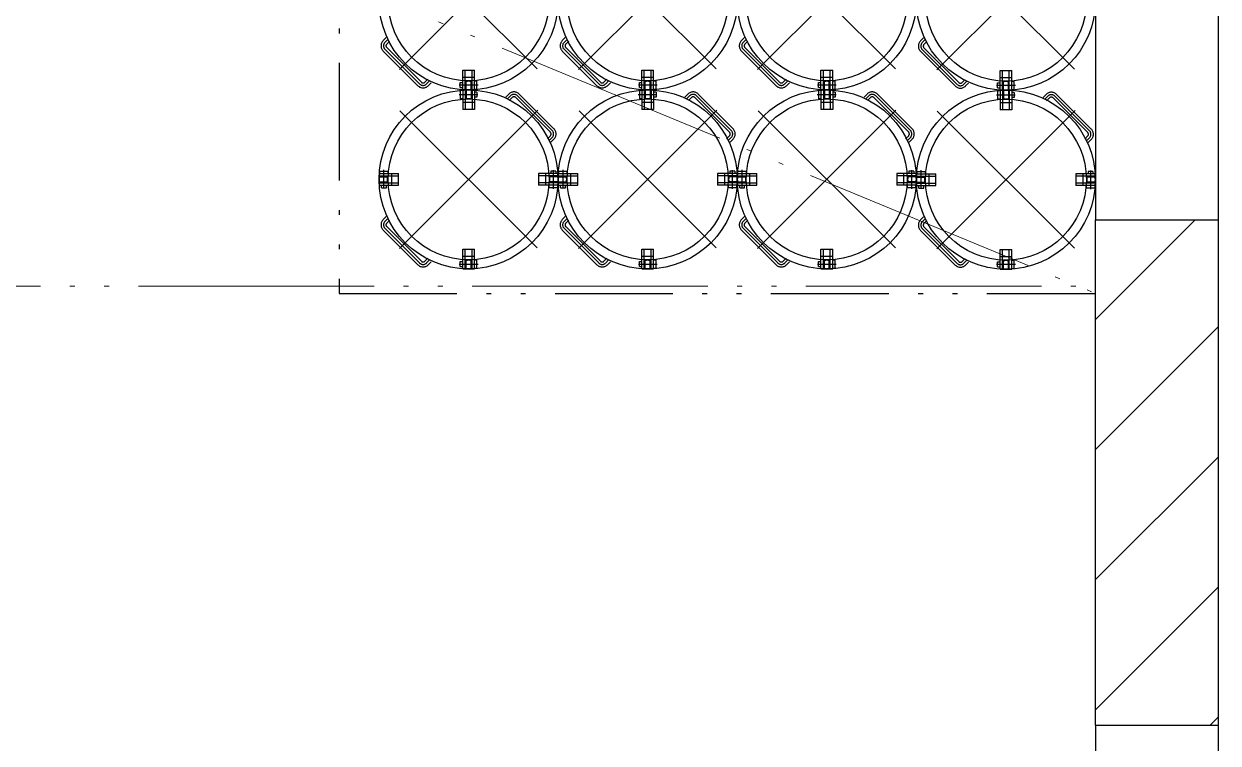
# Model space of a CAD drawing. Header units: millimetres. Extents: x 2185 to 8290, y 601 to 2456.
# Drawn here: x 6656.61 to 6680.95, y 1447.02 to 1461.68 of the extents above; entities that cross this region are included whole.
import ezdxf

# ---------------------------------------------------------------- set-up
doc = ezdxf.new("R2010")
doc.units = ezdxf.units.MM
for name, pattern in [('ACAD_ISO05W100', [33, 24, -3, 0, -3, 0, -3]), ('ACAD_ISO12W100', [21, 12, -3, 0, -3, 0, -3]), ('CENTER2', [28.575, 19.05, -3.175, 3.175, -3.175])]:
    doc.linetypes.add(name, pattern=pattern)
doc.layers.add('НОВЫЙ', color=7, linetype='Continuous')
doc.layers.add('ТХ', color=7, linetype='Continuous')
doc.layers.add('размеры', color=82, linetype='Continuous', lineweight=25)

msp = doc.modelspace()

# ---------------------------------------------------------------- linework, layer by layer
at = {"layer": 'НОВЫЙ', "color": 3, "linetype": 'CENTER2'}
for p, q in [((6664.265, 1460.748), (6667.085, 1463.567)), ((6667.073, 1460.76), (6664.277, 1463.556)), ((6667.915, 1460.748), (6670.735, 1463.567)), ((6670.723, 1460.76), (6667.927, 1463.556)), ((6671.565, 1460.748), (6674.385, 1463.567)), ((6674.373, 1460.76), (6671.577, 1463.556)), ((6675.215, 1460.742), (6678.035, 1463.561)), ((6678.023, 1460.753), (6675.227, 1463.55)), ((6664.265, 1457.098), (6667.085, 1459.917)), ((6667.073, 1457.11), (6664.277, 1459.906)), ((6667.915, 1457.098), (6670.735, 1459.917)), ((6670.723, 1457.11), (6667.927, 1459.906)), ((6671.565, 1457.098), (6674.385, 1459.917)), ((6674.373, 1457.11), (6671.577, 1459.906)), ((6675.215, 1457.092), (6678.035, 1459.911)), ((6678.023, 1457.103), (6675.227, 1459.9))]:
    msp.add_line(p, q, dxfattribs=at)
at = {"layer": 'НОВЫЙ', "color": 121, "linetype": 'CENTER2', "ltscale": 0.5}
for p, q in [((6663.935, 1461.337), (6663.996, 1461.399)), ((6663.971, 1461.302), (6664.032, 1461.363)), ((6664.006, 1461.267), (6664.067, 1461.328)), ((6664.713, 1460.489), (6664.006, 1461.196)), ((6667.585, 1461.337), (6667.646, 1461.399)), ((6667.621, 1461.302), (6667.682, 1461.363)), ((6667.656, 1461.267), (6667.717, 1461.328)), ((6668.363, 1460.489), (6667.656, 1461.196)), ((6671.235, 1461.337), (6671.296, 1461.399)), ((6671.271, 1461.302), (6671.332, 1461.363)), ((6671.306, 1461.267), (6671.367, 1461.328)), ((6672.013, 1460.489), (6671.306, 1461.196)), ((6674.885, 1461.331), (6674.946, 1461.392)), ((6674.921, 1461.296), (6674.982, 1461.357)), ((6674.956, 1461.261), (6675.017, 1461.322)), ((6675.663, 1460.483), (6674.956, 1461.19)), ((6664.642, 1460.418), (6663.935, 1461.125)), ((6664.678, 1460.454), (6663.971, 1461.161)), ((6668.292, 1460.418), (6667.585, 1461.125)), ((6668.328, 1460.454), (6667.621, 1461.161)), ((6671.942, 1460.418), (6671.235, 1461.125)), ((6671.978, 1460.454), (6671.271, 1461.161)), ((6675.592, 1460.412), (6674.885, 1461.119)), ((6675.628, 1460.447), (6674.921, 1461.155)), ((6664.784, 1460.489), (6664.845, 1460.55)), ((6664.819, 1460.454), (6664.88, 1460.515)), ((6664.854, 1460.418), (6664.916, 1460.479)), ((6668.434, 1460.489), (6668.495, 1460.55)), ((6668.469, 1460.454), (6668.53, 1460.515)), ((6668.504, 1460.418), (6668.566, 1460.479)), ((6672.084, 1460.489), (6672.145, 1460.55)), ((6672.119, 1460.454), (6672.18, 1460.515)), ((6672.154, 1460.418), (6672.216, 1460.479)), ((6675.734, 1460.483), (6675.795, 1460.544)), ((6675.769, 1460.447), (6675.83, 1460.509)), ((6675.804, 1460.412), (6675.866, 1460.473)), ((6666.495, 1460.247), (6666.434, 1460.186)), ((6666.53, 1460.212), (6666.469, 1460.151)), ((6667.379, 1459.505), (6666.672, 1460.212)), ((6667.414, 1459.54), (6666.707, 1460.247)), ((6670.145, 1460.247), (6670.084, 1460.186)), ((6670.18, 1460.212), (6670.119, 1460.151)), ((6671.029, 1459.505), (6670.322, 1460.212)), ((6671.064, 1459.54), (6670.357, 1460.247)), ((6673.795, 1460.247), (6673.734, 1460.186)), ((6673.83, 1460.212), (6673.769, 1460.151)), ((6674.679, 1459.505), (6673.972, 1460.212)), ((6674.714, 1459.54), (6674.007, 1460.247)), ((6677.445, 1460.241), (6677.384, 1460.18)), ((6678.364, 1459.534), (6677.657, 1460.241)), ((6666.566, 1460.176), (6666.505, 1460.115)), ((6667.344, 1459.469), (6666.636, 1460.176)), ((6670.216, 1460.176), (6670.155, 1460.115)), ((6670.994, 1459.469), (6670.286, 1460.176)), ((6673.866, 1460.176), (6673.805, 1460.115)), ((6674.644, 1459.469), (6673.936, 1460.176)), ((6677.48, 1460.206), (6677.419, 1460.145)), ((6677.516, 1460.17), (6677.455, 1460.109)), ((6678.294, 1459.463), (6677.586, 1460.17)), ((6678.329, 1459.499), (6677.622, 1460.206)), ((6667.344, 1459.399), (6667.282, 1459.337)), ((6667.379, 1459.363), (6667.318, 1459.302)), ((6667.414, 1459.328), (6667.353, 1459.267)), ((6670.994, 1459.399), (6670.932, 1459.337)), ((6671.029, 1459.363), (6670.968, 1459.302)), ((6671.064, 1459.328), (6671.003, 1459.267)), ((6674.644, 1459.399), (6674.582, 1459.337)), ((6674.679, 1459.363), (6674.618, 1459.302)), ((6674.714, 1459.328), (6674.653, 1459.267)), ((6678.294, 1459.393), (6678.232, 1459.331)), ((6678.329, 1459.357), (6678.268, 1459.296)), ((6678.364, 1459.322), (6678.303, 1459.261)), ((6663.935, 1457.687), (6663.996, 1457.749)), ((6663.971, 1457.652), (6664.032, 1457.713)), ((6664.006, 1457.617), (6664.067, 1457.678)), ((6664.713, 1456.839), (6664.006, 1457.546)), ((6667.585, 1457.687), (6667.646, 1457.749)), ((6667.621, 1457.652), (6667.682, 1457.713)), ((6667.656, 1457.617), (6667.717, 1457.678)), ((6668.363, 1456.839), (6667.656, 1457.546)), ((6671.235, 1457.687), (6671.296, 1457.749)), ((6671.271, 1457.652), (6671.332, 1457.713)), ((6671.306, 1457.617), (6671.367, 1457.678)), ((6672.013, 1456.839), (6671.306, 1457.546)), ((6674.885, 1457.681), (6674.946, 1457.742)), ((6674.921, 1457.646), (6674.982, 1457.707)), ((6674.956, 1457.611), (6675.017, 1457.672)), ((6675.663, 1456.833), (6674.956, 1457.54)), ((6664.642, 1456.768), (6663.935, 1457.475)), ((6664.678, 1456.804), (6663.971, 1457.511)), ((6668.292, 1456.768), (6667.585, 1457.475)), ((6668.328, 1456.804), (6667.621, 1457.511)), ((6671.942, 1456.768), (6671.235, 1457.475)), ((6671.978, 1456.804), (6671.271, 1457.511)), ((6675.592, 1456.762), (6674.885, 1457.469)), ((6675.628, 1456.797), (6674.921, 1457.505)), ((6664.784, 1456.839), (6664.845, 1456.9)), ((6664.819, 1456.804), (6664.88, 1456.865)), ((6664.854, 1456.768), (6664.916, 1456.829)), ((6668.434, 1456.839), (6668.495, 1456.9)), ((6668.469, 1456.804), (6668.53, 1456.865)), ((6668.504, 1456.768), (6668.566, 1456.829)), ((6672.084, 1456.839), (6672.145, 1456.9)), ((6672.119, 1456.804), (6672.18, 1456.865)), ((6672.154, 1456.768), (6672.216, 1456.829)), ((6675.734, 1456.833), (6675.795, 1456.894)), ((6675.769, 1456.797), (6675.83, 1456.859)), ((6675.804, 1456.762), (6675.866, 1456.823))]:
    msp.add_line(p, q, dxfattribs=at)
at = {"layer": 'НОВЫЙ', "color": 121, "linetype": 'CENTER2', "ltscale": 0.1}
for p, q in [((6665.863, 1460.233), (6665.482, 1460.233)), ((6665.486, 1460.433), (6665.868, 1460.433)), ((6669.513, 1460.233), (6669.132, 1460.233)), ((6669.136, 1460.433), (6669.518, 1460.433)), ((6673.163, 1460.233), (6672.782, 1460.233)), ((6672.786, 1460.433), (6673.168, 1460.433)), ((6676.813, 1460.227), (6676.432, 1460.227)), ((6676.436, 1460.427), (6676.818, 1460.427)), ((6663.95, 1458.319), (6663.95, 1458.701)), ((6667.4, 1458.696), (6667.4, 1458.315)), ((6667.6, 1458.319), (6667.6, 1458.701)), ((6671.05, 1458.696), (6671.05, 1458.315)), ((6671.25, 1458.319), (6671.25, 1458.701)), ((6674.7, 1458.696), (6674.7, 1458.315)), ((6674.9, 1458.313), (6674.9, 1458.695)), ((6678.35, 1458.69), (6678.35, 1458.308)), ((6665.486, 1456.783), (6665.868, 1456.783)), ((6669.136, 1456.783), (6669.518, 1456.783)), ((6672.786, 1456.783), (6673.168, 1456.783)), ((6676.436, 1456.777), (6676.818, 1456.777))]:
    msp.add_line(p, q, dxfattribs=at)
at = {"layer": 'НОВЫЙ', "color": 121, "linetype": 'CENTER2', "ltscale": 0.5}
for centre, radius, start, end in [((6664.041, 1461.231), 0.15, 135, 225), ((6664.041, 1461.231), 0.1, 135, 225), ((6664.041, 1461.231), 0.05, 135, 225), ((6667.691, 1461.231), 0.15, 135, 225), ((6667.691, 1461.231), 0.1, 135, 225), ((6667.691, 1461.231), 0.05, 135, 225), ((6671.341, 1461.231), 0.15, 135, 225), ((6671.341, 1461.231), 0.1, 135, 225), ((6671.341, 1461.231), 0.05, 135, 225), ((6674.991, 1461.225), 0.15, 135, 225), ((6674.991, 1461.225), 0.1, 135, 225), ((6674.991, 1461.225), 0.05, 135, 225), ((6664.748, 1460.524), 0.1, 225, 315), ((6664.748, 1460.524), 0.05, 225, 315), ((6668.398, 1460.524), 0.1, 225, 315), ((6668.398, 1460.524), 0.05, 225, 315), ((6672.048, 1460.524), 0.1, 225, 315), ((6672.048, 1460.524), 0.05, 225, 315), ((6675.698, 1460.518), 0.05, 225, 315), ((6664.748, 1460.524), 0.15, 225, 315), ((6666.601, 1460.141), 0.15, 45, 135), ((6666.601, 1460.141), 0.1, 45, 135), ((6668.398, 1460.524), 0.15, 225, 315), ((6670.251, 1460.141), 0.15, 45, 135), ((6670.251, 1460.141), 0.1, 45, 135), ((6672.048, 1460.524), 0.15, 225, 315), ((6673.901, 1460.141), 0.15, 45, 135), ((6673.901, 1460.141), 0.1, 45, 135), ((6675.698, 1460.518), 0.15, 225, 315), ((6675.698, 1460.518), 0.1, 225, 315), ((6677.551, 1460.135), 0.15, 45, 135), ((6677.551, 1460.135), 0.1, 45, 135), ((6666.601, 1460.141), 0.05, 45, 135), ((6670.251, 1460.141), 0.05, 45, 135), ((6673.901, 1460.141), 0.05, 45, 135), ((6677.551, 1460.135), 0.05, 45, 135), ((6667.308, 1459.434), 0.1, 315, 45), ((6667.308, 1459.434), 0.15, 315, 45), ((6670.958, 1459.434), 0.1, 315, 45), ((6670.958, 1459.434), 0.15, 315, 45), ((6674.608, 1459.434), 0.1, 315, 45), ((6674.608, 1459.434), 0.15, 315, 45), ((6678.258, 1459.428), 0.1, 315, 45), ((6678.258, 1459.428), 0.15, 315, 45), ((6667.308, 1459.434), 0.05, 315, 45), ((6670.958, 1459.434), 0.05, 315, 45), ((6674.608, 1459.434), 0.05, 315, 45), ((6678.258, 1459.428), 0.05, 315, 45), ((6664.041, 1457.581), 0.15, 135, 225), ((6664.041, 1457.581), 0.1, 135, 225), ((6664.041, 1457.581), 0.05, 135, 225), ((6667.691, 1457.581), 0.15, 135, 225), ((6667.691, 1457.581), 0.1, 135, 225), ((6667.691, 1457.581), 0.05, 135, 225), ((6671.341, 1457.581), 0.15, 135, 225), ((6671.341, 1457.581), 0.1, 135, 225), ((6671.341, 1457.581), 0.05, 135, 225), ((6674.991, 1457.575), 0.15, 135, 225), ((6674.991, 1457.575), 0.1, 135, 225), ((6674.991, 1457.575), 0.05, 135, 225), ((6664.748, 1456.874), 0.1, 225, 315), ((6664.748, 1456.874), 0.05, 225, 315), ((6668.398, 1456.874), 0.1, 225, 315), ((6668.398, 1456.874), 0.05, 225, 315), ((6672.048, 1456.874), 0.1, 225, 315), ((6672.048, 1456.874), 0.05, 225, 315), ((6675.698, 1456.868), 0.05, 225, 315), ((6664.748, 1456.874), 0.15, 225, 315), ((6668.398, 1456.874), 0.15, 225, 315), ((6672.048, 1456.874), 0.15, 225, 315), ((6675.698, 1456.868), 0.15, 225, 315), ((6675.698, 1456.868), 0.1, 225, 315)]:
    msp.add_arc(centre, radius, start, end, dxfattribs=at)
at = {"layer": 'размеры', "color": 3, "linetype": 'ACAD_ISO05W100', "lineweight": 5, "ltscale": 0.2}
for p, q in [((6590.95, 1492.363), (6678.45, 1456.183)), ((6590.95, 1456.333), (6678.45, 1456.333))]:
    msp.add_line(p, q, dxfattribs=at)
at = {"layer": 'ТХ', "color": 3, "linetype": 'ACAD_ISO12W100', "ltscale": 0.2}
for p, q in [((6663.038, 1500.483), (6663.038, 1456.183)), ((6663.038, 1456.183), (6678.45, 1456.183))]:
    msp.add_line(p, q, dxfattribs=at)
at = {"layer": 'ТХ', "color": 3, "ltscale": 0.2}
for p, q in [((6678.45, 1500.483), (6678.45, 1457.683)), ((6680.95, 1500.383), (6680.95, 1457.683)), ((6678.45, 1457.683), (6680.95, 1457.683)), ((6678.45, 1447.383), (6678.45, 1444.783)), ((6678.45, 1447.383), (6680.95, 1447.383)), ((6680.95, 1447.383), (6680.95, 1444.783))]:
    msp.add_line(p, q, dxfattribs=at)
at = {"layer": 'ТХ', "color": 121, "ltscale": 0.6}
for p, q in [((6665.555, 1460.733), (6665.795, 1460.733)), ((6665.555, 1460.337), (6665.555, 1460.733)), ((6665.605, 1460.334), (6665.605, 1460.733)), ((6665.745, 1460.334), (6665.745, 1460.733)), ((6665.795, 1460.337), (6665.795, 1460.733)), ((6669.205, 1460.733), (6669.445, 1460.733)), ((6669.205, 1460.337), (6669.205, 1460.733)), ((6669.255, 1460.334), (6669.255, 1460.733)), ((6669.395, 1460.334), (6669.395, 1460.733)), ((6669.445, 1460.337), (6669.445, 1460.733)), ((6672.855, 1460.733), (6673.095, 1460.733)), ((6672.855, 1460.337), (6672.855, 1460.733)), ((6672.905, 1460.334), (6672.905, 1460.733)), ((6673.045, 1460.334), (6673.045, 1460.733)), ((6673.095, 1460.337), (6673.095, 1460.733)), ((6676.505, 1460.727), (6676.745, 1460.727)), ((6676.505, 1460.331), (6676.505, 1460.727)), ((6676.555, 1460.328), (6676.555, 1460.727)), ((6676.695, 1460.328), (6676.695, 1460.727)), ((6676.745, 1460.331), (6676.745, 1460.727)), ((6665.505, 1460.483), (6665.555, 1460.483)), ((6665.505, 1460.383), (6665.505, 1460.483)), ((6665.555, 1460.593), (6665.795, 1460.593)), ((6665.625, 1460.518), (6665.725, 1460.518)), ((6665.625, 1460.333), (6665.625, 1460.518)), ((6665.725, 1460.333), (6665.725, 1460.518)), ((6665.795, 1460.519), (6665.845, 1460.519)), ((6665.845, 1460.347), (6665.845, 1460.519)), ((6669.155, 1460.483), (6669.205, 1460.483)), ((6669.155, 1460.383), (6669.155, 1460.483)), ((6669.205, 1460.593), (6669.445, 1460.593)), ((6669.275, 1460.518), (6669.375, 1460.518)), ((6669.275, 1460.333), (6669.275, 1460.518)), ((6669.375, 1460.333), (6669.375, 1460.518)), ((6669.445, 1460.519), (6669.495, 1460.519)), ((6669.495, 1460.347), (6669.495, 1460.519)), ((6672.805, 1460.483), (6672.855, 1460.483)), ((6672.805, 1460.383), (6672.805, 1460.483)), ((6672.855, 1460.593), (6673.095, 1460.593)), ((6672.925, 1460.518), (6673.025, 1460.518)), ((6672.925, 1460.333), (6672.925, 1460.518)), ((6673.025, 1460.333), (6673.025, 1460.518)), ((6673.095, 1460.519), (6673.145, 1460.519)), ((6673.145, 1460.347), (6673.145, 1460.519)), ((6676.455, 1460.477), (6676.505, 1460.477)), ((6676.455, 1460.377), (6676.455, 1460.477)), ((6676.505, 1460.587), (6676.745, 1460.587)), ((6676.575, 1460.512), (6676.675, 1460.512)), ((6676.575, 1460.327), (6676.575, 1460.512)), ((6676.675, 1460.327), (6676.675, 1460.512)), ((6676.745, 1460.513), (6676.795, 1460.513)), ((6676.795, 1460.341), (6676.795, 1460.513)), ((6665.505, 1460.383), (6665.555, 1460.383)), ((6665.505, 1460.319), (6665.505, 1460.147)), ((6665.555, 1460.319), (6665.505, 1460.319)), ((6665.555, 1460.329), (6665.555, 1459.933)), ((6665.605, 1460.331), (6665.605, 1459.933)), ((6665.625, 1460.295), (6665.605, 1460.295)), ((6665.625, 1460.333), (6665.625, 1460.148)), ((6665.725, 1460.37), (6665.745, 1460.37)), ((6665.725, 1460.333), (6665.725, 1460.148)), ((6665.745, 1460.331), (6665.745, 1459.933)), ((6665.795, 1460.347), (6665.845, 1460.347)), ((6665.795, 1460.329), (6665.795, 1459.933)), ((6665.845, 1460.283), (6665.795, 1460.283)), ((6665.845, 1460.283), (6665.845, 1460.183)), ((6669.155, 1460.383), (6669.205, 1460.383)), ((6669.155, 1460.319), (6669.155, 1460.147)), ((6669.205, 1460.319), (6669.155, 1460.319)), ((6669.205, 1460.329), (6669.205, 1459.933)), ((6669.255, 1460.331), (6669.255, 1459.933)), ((6669.275, 1460.295), (6669.255, 1460.295)), ((6669.275, 1460.333), (6669.275, 1460.148)), ((6669.375, 1460.37), (6669.395, 1460.37)), ((6669.375, 1460.333), (6669.375, 1460.148)), ((6669.395, 1460.331), (6669.395, 1459.933)), ((6669.445, 1460.347), (6669.495, 1460.347)), ((6669.445, 1460.329), (6669.445, 1459.933)), ((6669.495, 1460.283), (6669.445, 1460.283)), ((6669.495, 1460.283), (6669.495, 1460.183)), ((6672.805, 1460.383), (6672.855, 1460.383)), ((6672.805, 1460.319), (6672.805, 1460.147)), ((6672.855, 1460.319), (6672.805, 1460.319)), ((6672.855, 1460.329), (6672.855, 1459.933)), ((6672.905, 1460.331), (6672.905, 1459.933)), ((6672.925, 1460.295), (6672.905, 1460.295)), ((6672.925, 1460.333), (6672.925, 1460.148)), ((6673.025, 1460.37), (6673.045, 1460.37)), ((6673.025, 1460.333), (6673.025, 1460.148)), ((6673.045, 1460.331), (6673.045, 1459.933)), ((6673.095, 1460.347), (6673.145, 1460.347)), ((6673.095, 1460.329), (6673.095, 1459.933)), ((6673.145, 1460.283), (6673.095, 1460.283)), ((6673.145, 1460.283), (6673.145, 1460.183)), ((6676.455, 1460.377), (6676.505, 1460.377)), ((6676.455, 1460.313), (6676.455, 1460.141)), ((6676.505, 1460.313), (6676.455, 1460.313)), ((6676.505, 1460.323), (6676.505, 1459.927)), ((6676.555, 1460.325), (6676.555, 1459.927)), ((6676.575, 1460.289), (6676.555, 1460.289)), ((6676.575, 1460.327), (6676.575, 1460.142)), ((6676.675, 1460.364), (6676.695, 1460.364)), ((6676.675, 1460.327), (6676.675, 1460.142)), ((6676.695, 1460.325), (6676.695, 1459.927)), ((6676.745, 1460.341), (6676.795, 1460.341)), ((6676.745, 1460.323), (6676.745, 1459.927)), ((6676.795, 1460.277), (6676.745, 1460.277)), ((6676.795, 1460.277), (6676.795, 1460.177)), ((6665.555, 1460.147), (6665.505, 1460.147)), ((6665.795, 1460.073), (6665.555, 1460.073)), ((6665.725, 1460.148), (6665.625, 1460.148)), ((6665.845, 1460.183), (6665.795, 1460.183)), ((6669.205, 1460.147), (6669.155, 1460.147)), ((6669.445, 1460.073), (6669.205, 1460.073)), ((6669.375, 1460.148), (6669.275, 1460.148)), ((6669.495, 1460.183), (6669.445, 1460.183)), ((6672.855, 1460.147), (6672.805, 1460.147)), ((6673.095, 1460.073), (6672.855, 1460.073)), ((6673.025, 1460.148), (6672.925, 1460.148)), ((6673.145, 1460.183), (6673.095, 1460.183)), ((6676.505, 1460.141), (6676.455, 1460.141)), ((6676.745, 1460.067), (6676.505, 1460.067)), ((6676.675, 1460.142), (6676.575, 1460.142)), ((6676.795, 1460.177), (6676.745, 1460.177)), ((6665.795, 1459.933), (6665.555, 1459.933)), ((6669.445, 1459.933), (6669.205, 1459.933)), ((6673.095, 1459.933), (6672.855, 1459.933)), ((6676.745, 1459.927), (6676.505, 1459.927)), ((6663.85, 1458.558), (6664.035, 1458.558)), ((6663.851, 1458.578), (6664.25, 1458.578)), ((6663.854, 1458.628), (6664.25, 1458.628)), ((6663.864, 1458.678), (6664.036, 1458.678)), ((6663.864, 1458.628), (6663.864, 1458.678)), ((6663.887, 1458.558), (6663.887, 1458.578)), ((6664.035, 1458.458), (6664.035, 1458.558)), ((6664.036, 1458.628), (6664.036, 1458.678)), ((6664.11, 1458.388), (6664.11, 1458.628)), ((6664.25, 1458.388), (6664.25, 1458.628)), ((6667.1, 1458.628), (6667.1, 1458.388)), ((6667.496, 1458.628), (6667.1, 1458.628)), ((6667.498, 1458.578), (6667.1, 1458.578)), ((6667.24, 1458.628), (6667.24, 1458.388)), ((6667.315, 1458.558), (6667.315, 1458.458)), ((6667.5, 1458.558), (6667.315, 1458.558)), ((6667.35, 1458.678), (6667.35, 1458.628)), ((6667.45, 1458.678), (6667.35, 1458.678)), ((6667.45, 1458.678), (6667.45, 1458.628)), ((6667.5, 1458.558), (6667.685, 1458.558)), ((6667.501, 1458.578), (6667.9, 1458.578)), ((6667.504, 1458.628), (6667.9, 1458.628)), ((6667.514, 1458.678), (6667.686, 1458.678)), ((6667.514, 1458.628), (6667.514, 1458.678)), ((6667.537, 1458.558), (6667.537, 1458.578)), ((6667.685, 1458.458), (6667.685, 1458.558)), ((6667.686, 1458.628), (6667.686, 1458.678)), ((6667.76, 1458.388), (6667.76, 1458.628)), ((6667.9, 1458.388), (6667.9, 1458.628)), ((6670.75, 1458.628), (6670.75, 1458.388)), ((6671.146, 1458.628), (6670.75, 1458.628)), ((6671.148, 1458.578), (6670.75, 1458.578)), ((6670.89, 1458.628), (6670.89, 1458.388)), ((6670.965, 1458.558), (6670.965, 1458.458)), ((6671.15, 1458.558), (6670.965, 1458.558)), ((6671, 1458.678), (6671, 1458.628)), ((6671.1, 1458.678), (6671, 1458.678)), ((6671.1, 1458.678), (6671.1, 1458.628)), ((6671.15, 1458.558), (6671.335, 1458.558)), ((6671.151, 1458.578), (6671.55, 1458.578)), ((6671.154, 1458.628), (6671.55, 1458.628)), ((6671.164, 1458.678), (6671.336, 1458.678)), ((6671.164, 1458.628), (6671.164, 1458.678)), ((6671.187, 1458.558), (6671.187, 1458.578)), ((6671.335, 1458.458), (6671.335, 1458.558)), ((6671.336, 1458.628), (6671.336, 1458.678)), ((6671.41, 1458.388), (6671.41, 1458.628)), ((6671.55, 1458.388), (6671.55, 1458.628)), ((6674.4, 1458.628), (6674.4, 1458.388)), ((6674.796, 1458.628), (6674.4, 1458.628)), ((6674.798, 1458.578), (6674.4, 1458.578)), ((6674.54, 1458.628), (6674.54, 1458.388)), ((6674.615, 1458.558), (6674.615, 1458.458)), ((6674.8, 1458.558), (6674.615, 1458.558)), ((6674.65, 1458.678), (6674.65, 1458.628)), ((6674.75, 1458.678), (6674.65, 1458.678)), ((6674.75, 1458.678), (6674.75, 1458.628)), ((6674.8, 1458.552), (6674.985, 1458.552)), ((6674.801, 1458.572), (6675.2, 1458.572)), ((6674.804, 1458.622), (6675.2, 1458.622)), ((6674.814, 1458.672), (6674.986, 1458.672)), ((6674.814, 1458.622), (6674.814, 1458.672)), ((6674.837, 1458.552), (6674.837, 1458.572)), ((6674.985, 1458.452), (6674.985, 1458.552)), ((6674.986, 1458.622), (6674.986, 1458.672)), ((6675.06, 1458.382), (6675.06, 1458.622)), ((6675.2, 1458.382), (6675.2, 1458.622)), ((6678.05, 1458.622), (6678.05, 1458.382)), ((6678.446, 1458.622), (6678.05, 1458.622)), ((6678.448, 1458.572), (6678.05, 1458.572)), ((6678.19, 1458.622), (6678.19, 1458.382)), ((6678.265, 1458.552), (6678.265, 1458.452)), ((6678.45, 1458.552), (6678.265, 1458.552)), ((6678.3, 1458.672), (6678.3, 1458.622)), ((6678.4, 1458.672), (6678.3, 1458.672)), ((6678.4, 1458.672), (6678.4, 1458.622)), ((6663.85, 1458.458), (6664.035, 1458.458)), ((6663.851, 1458.438), (6664.25, 1458.438)), ((6663.854, 1458.388), (6664.25, 1458.388)), ((6663.9, 1458.338), (6663.9, 1458.388)), ((6663.9, 1458.338), (6664, 1458.338)), ((6664, 1458.338), (6664, 1458.388)), ((6667.498, 1458.438), (6667.1, 1458.438)), ((6667.496, 1458.388), (6667.1, 1458.388)), ((6667.314, 1458.388), (6667.314, 1458.338)), ((6667.486, 1458.338), (6667.314, 1458.338)), ((6667.5, 1458.458), (6667.315, 1458.458)), ((6667.462, 1458.458), (6667.462, 1458.438)), ((6667.486, 1458.388), (6667.486, 1458.338)), ((6667.5, 1458.458), (6667.685, 1458.458)), ((6667.501, 1458.438), (6667.9, 1458.438)), ((6667.504, 1458.388), (6667.9, 1458.388)), ((6667.55, 1458.338), (6667.55, 1458.388)), ((6667.55, 1458.338), (6667.65, 1458.338)), ((6667.65, 1458.338), (6667.65, 1458.388)), ((6671.148, 1458.438), (6670.75, 1458.438)), ((6671.146, 1458.388), (6670.75, 1458.388)), ((6670.964, 1458.388), (6670.964, 1458.338)), ((6671.136, 1458.338), (6670.964, 1458.338)), ((6671.15, 1458.458), (6670.965, 1458.458)), ((6671.112, 1458.458), (6671.112, 1458.438)), ((6671.136, 1458.388), (6671.136, 1458.338)), ((6671.15, 1458.458), (6671.335, 1458.458)), ((6671.151, 1458.438), (6671.55, 1458.438)), ((6671.154, 1458.388), (6671.55, 1458.388)), ((6671.2, 1458.338), (6671.2, 1458.388)), ((6671.2, 1458.338), (6671.3, 1458.338)), ((6671.3, 1458.338), (6671.3, 1458.388)), ((6674.798, 1458.438), (6674.4, 1458.438)), ((6674.796, 1458.388), (6674.4, 1458.388)), ((6674.614, 1458.388), (6674.614, 1458.338)), ((6674.786, 1458.338), (6674.614, 1458.338)), ((6674.8, 1458.458), (6674.615, 1458.458)), ((6674.762, 1458.458), (6674.762, 1458.438)), ((6674.786, 1458.388), (6674.786, 1458.338)), ((6674.8, 1458.452), (6674.985, 1458.452)), ((6674.801, 1458.432), (6675.2, 1458.432)), ((6674.804, 1458.382), (6675.2, 1458.382)), ((6674.85, 1458.332), (6674.85, 1458.382)), ((6674.85, 1458.332), (6674.95, 1458.332)), ((6674.95, 1458.332), (6674.95, 1458.382)), ((6678.448, 1458.432), (6678.05, 1458.432)), ((6678.446, 1458.382), (6678.05, 1458.382)), ((6678.264, 1458.382), (6678.264, 1458.332)), ((6678.436, 1458.332), (6678.264, 1458.332)), ((6678.45, 1458.452), (6678.265, 1458.452)), ((6678.412, 1458.452), (6678.412, 1458.432)), ((6678.436, 1458.382), (6678.436, 1458.332)), ((6665.555, 1457.083), (6665.795, 1457.083)), ((6665.555, 1456.687), (6665.555, 1457.083)), ((6665.605, 1456.684), (6665.605, 1457.083)), ((6665.745, 1456.684), (6665.745, 1457.083)), ((6665.795, 1456.687), (6665.795, 1457.083)), ((6669.205, 1457.083), (6669.445, 1457.083)), ((6669.205, 1456.687), (6669.205, 1457.083)), ((6669.255, 1456.684), (6669.255, 1457.083)), ((6669.395, 1456.684), (6669.395, 1457.083)), ((6669.445, 1456.687), (6669.445, 1457.083)), ((6672.855, 1457.083), (6673.095, 1457.083)), ((6672.855, 1456.687), (6672.855, 1457.083)), ((6672.905, 1456.684), (6672.905, 1457.083)), ((6673.045, 1456.684), (6673.045, 1457.083)), ((6673.095, 1456.687), (6673.095, 1457.083)), ((6676.505, 1457.077), (6676.745, 1457.077)), ((6676.505, 1456.681), (6676.505, 1457.077)), ((6676.555, 1456.678), (6676.555, 1457.077)), ((6676.695, 1456.678), (6676.695, 1457.077)), ((6676.745, 1456.681), (6676.745, 1457.077)), ((6665.505, 1456.833), (6665.555, 1456.833)), ((6665.505, 1456.733), (6665.505, 1456.833)), ((6665.555, 1456.943), (6665.795, 1456.943)), ((6665.625, 1456.868), (6665.725, 1456.868)), ((6665.625, 1456.683), (6665.625, 1456.868)), ((6665.725, 1456.683), (6665.725, 1456.868)), ((6665.795, 1456.869), (6665.845, 1456.869)), ((6665.845, 1456.697), (6665.845, 1456.869)), ((6669.155, 1456.833), (6669.205, 1456.833)), ((6669.155, 1456.733), (6669.155, 1456.833)), ((6669.205, 1456.943), (6669.445, 1456.943)), ((6669.275, 1456.868), (6669.375, 1456.868)), ((6669.275, 1456.683), (6669.275, 1456.868)), ((6669.375, 1456.683), (6669.375, 1456.868)), ((6669.445, 1456.869), (6669.495, 1456.869)), ((6669.495, 1456.697), (6669.495, 1456.869)), ((6672.805, 1456.833), (6672.855, 1456.833)), ((6672.805, 1456.733), (6672.805, 1456.833)), ((6672.855, 1456.943), (6673.095, 1456.943)), ((6672.925, 1456.868), (6673.025, 1456.868)), ((6672.925, 1456.683), (6672.925, 1456.868)), ((6673.025, 1456.683), (6673.025, 1456.868)), ((6673.095, 1456.869), (6673.145, 1456.869)), ((6673.145, 1456.697), (6673.145, 1456.869)), ((6676.455, 1456.827), (6676.505, 1456.827)), ((6676.455, 1456.727), (6676.455, 1456.827)), ((6676.505, 1456.937), (6676.745, 1456.937)), ((6676.575, 1456.862), (6676.675, 1456.862)), ((6676.575, 1456.677), (6676.575, 1456.862)), ((6676.675, 1456.677), (6676.675, 1456.862)), ((6676.745, 1456.863), (6676.795, 1456.863)), ((6676.795, 1456.691), (6676.795, 1456.863)), ((6665.505, 1456.733), (6665.555, 1456.733)), ((6665.725, 1456.72), (6665.745, 1456.72)), ((6665.795, 1456.697), (6665.845, 1456.697)), ((6669.155, 1456.733), (6669.205, 1456.733)), ((6669.375, 1456.72), (6669.395, 1456.72)), ((6669.445, 1456.697), (6669.495, 1456.697)), ((6672.805, 1456.733), (6672.855, 1456.733)), ((6673.025, 1456.72), (6673.045, 1456.72)), ((6673.095, 1456.697), (6673.145, 1456.697)), ((6676.455, 1456.727), (6676.505, 1456.727)), ((6676.675, 1456.714), (6676.695, 1456.714)), ((6676.745, 1456.691), (6676.795, 1456.691))]:
    msp.add_line(p, q, dxfattribs=at)
at = {"layer": 'ТХ', "color": 3, "ltscale": 0.6}
for p, q in [((6678.45, 1447.383), (6678.45, 1457.683)), ((6678.45, 1455.651), (6680.482, 1457.683)), ((6680.95, 1457.683), (6680.95, 1447.383)), ((6680.95, 1457.058), (6680.95, 1451.273)), ((6678.45, 1452.999), (6680.95, 1455.499)), ((6678.45, 1450.348), (6680.95, 1452.848)), ((6678.45, 1447.696), (6680.95, 1450.196)), ((6680.789, 1447.383), (6680.95, 1447.544))]:
    msp.add_line(p, q, dxfattribs=at)
at = {"layer": 'ТХ', "color": 121, "ltscale": 0.6}
for centre, radius in [((6665.675, 1462.158), 1.825), ((6669.325, 1462.158), 1.825), ((6672.975, 1462.158), 1.825), ((6676.625, 1462.152), 1.825), ((6665.675, 1462.158), 1.64), ((6669.325, 1462.158), 1.64), ((6672.975, 1462.158), 1.64), ((6676.625, 1462.152), 1.64), ((6665.675, 1458.508), 1.825), ((6669.325, 1458.508), 1.825), ((6672.975, 1458.508), 1.825), ((6676.625, 1458.502), 1.825), ((6665.675, 1458.508), 1.64), ((6669.325, 1458.508), 1.64), ((6672.975, 1458.508), 1.64), ((6676.625, 1458.502), 1.64)]:
    msp.add_circle(centre, radius, dxfattribs=at)
for centre, radius, start, end in [((6665.675, 1460.379), 0.13, 67.3801, 112.6199), ((6669.325, 1460.379), 0.13, 67.3801, 112.6199), ((6672.975, 1460.379), 0.13, 67.3801, 112.6199), ((6676.625, 1460.373), 0.13, 67.3801, 112.6199), ((6665.675, 1462.158), 1.825, 266.2299, 273.7701), ((6665.675, 1458.508), 1.825, 86.2299, 93.7701), ((6665.675, 1460.463), 0.13, 247.3801, 292.6199), ((6665.675, 1460.203), 0.13, 67.3801, 112.6199), ((6669.325, 1462.158), 1.825, 266.2299, 273.7701), ((6669.325, 1458.508), 1.825, 86.2299, 93.7701), ((6669.325, 1460.463), 0.13, 247.3801, 292.6199), ((6669.325, 1460.203), 0.13, 67.3801, 112.6199), ((6672.975, 1462.158), 1.825, 266.2299, 273.7701), ((6672.975, 1458.508), 1.825, 86.2299, 93.7701), ((6672.975, 1460.463), 0.13, 247.3801, 292.6199), ((6672.975, 1460.203), 0.13, 67.3801, 112.6199), ((6676.625, 1462.152), 1.825, 266.2299, 273.7701), ((6676.625, 1458.502), 1.825, 86.2299, 93.7701), ((6676.625, 1460.457), 0.13, 247.3801, 292.6199), ((6676.625, 1460.197), 0.13, 67.3801, 112.6199), ((6665.675, 1460.286), 0.13, 247.3801, 292.6199), ((6669.325, 1460.286), 0.13, 247.3801, 292.6199), ((6672.975, 1460.286), 0.13, 247.3801, 292.6199), ((6676.625, 1460.28), 0.13, 247.3801, 292.6199), ((6665.675, 1458.508), 1.825, 176.2299, 183.7701), ((6663.98, 1458.508), 0.13, 157.3801, 202.6199), ((6663.896, 1458.508), 0.13, 337.3801, 22.6199), ((6667.453, 1458.508), 0.13, 157.3801, 202.6199), ((6667.37, 1458.508), 0.13, 337.3801, 22.6199), ((6665.675, 1458.508), 1.825, 356.2299, 3.7701), ((6669.325, 1458.508), 1.825, 176.2299, 183.7701), ((6667.63, 1458.508), 0.13, 157.3801, 202.6199), ((6667.546, 1458.508), 0.13, 337.3801, 22.6199), ((6671.103, 1458.508), 0.13, 157.3801, 202.6199), ((6671.02, 1458.508), 0.13, 337.3801, 22.6199), ((6669.325, 1458.508), 1.825, 356.2299, 3.7701), ((6672.975, 1458.508), 1.825, 176.2299, 183.7701), ((6671.28, 1458.508), 0.13, 157.3801, 202.6199), ((6671.196, 1458.508), 0.13, 337.3801, 22.6199), ((6674.753, 1458.508), 0.13, 157.3801, 202.6199), ((6674.67, 1458.508), 0.13, 337.3801, 22.6199), ((6672.975, 1458.508), 1.825, 356.2299, 3.7701), ((6676.625, 1458.502), 1.825, 176.2299, 183.7701), ((6674.93, 1458.502), 0.13, 157.3801, 202.6199), ((6674.846, 1458.502), 0.13, 337.3801, 22.6199), ((6678.403, 1458.502), 0.13, 157.3801, 202.6199), ((6678.32, 1458.502), 0.13, 337.3801, 22.6199), ((6676.625, 1458.502), 1.825, 356.2299, 3.7701), ((6665.675, 1456.729), 0.13, 67.3801, 112.6199), ((6669.325, 1456.729), 0.13, 67.3801, 112.6199), ((6672.975, 1456.729), 0.13, 67.3801, 112.6199), ((6676.625, 1456.723), 0.13, 67.3801, 112.6199), ((6665.675, 1458.508), 1.825, 266.2299, 273.7701), ((6665.675, 1456.813), 0.13, 247.3801, 292.6199), ((6669.325, 1458.508), 1.825, 266.2299, 273.7701), ((6669.325, 1456.813), 0.13, 247.3801, 292.6199), ((6672.975, 1458.508), 1.825, 266.2299, 273.7701), ((6672.975, 1456.813), 0.13, 247.3801, 292.6199), ((6676.625, 1458.502), 1.825, 266.2299, 273.7701), ((6676.625, 1456.807), 0.13, 247.3801, 292.6199)]:
    msp.add_arc(centre, radius, start, end, dxfattribs=at)

doc.saveas('drawing.dxf')
